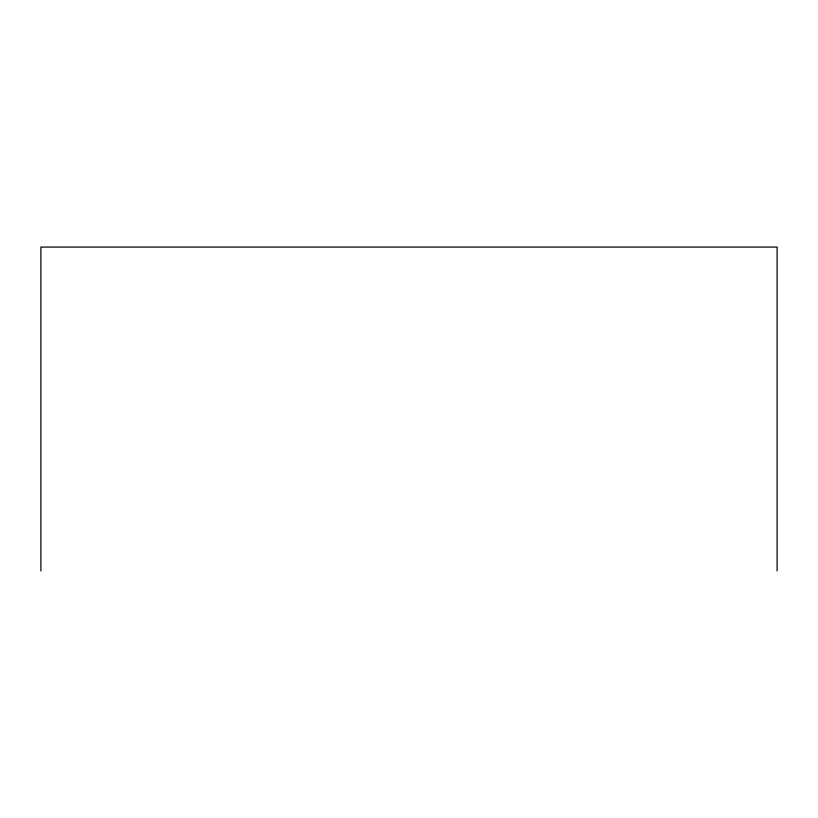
<?xml version="1.0" encoding="UTF-8"?>
<svg xmlns="http://www.w3.org/2000/svg" width="818" height="818" viewBox="0 0 818 818"><rect width="100%" height="100%" fill="white"/><g stroke="black" fill="none" stroke-linecap="round" stroke-linejoin="round"><path stroke-width="1.23" d="M777.1 570.923L777.1 247.077L40.9 247.077L40.9 570.923"/></g></svg>
